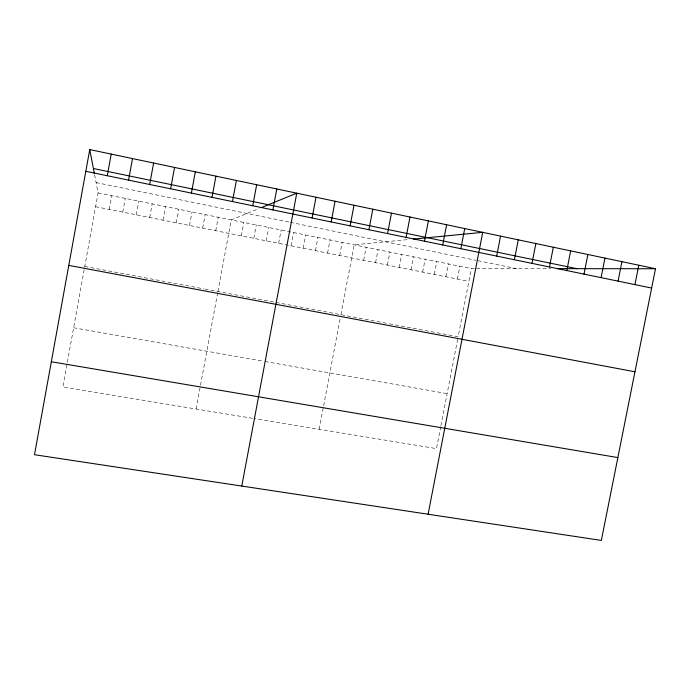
<?xml version="1.0" encoding="UTF-8"?>
<svg xmlns="http://www.w3.org/2000/svg" width="690" height="690" viewBox="0 0 690 690"><rect width="100%" height="100%" fill="white"/><g stroke="black" fill="none" stroke-linecap="round" stroke-linejoin="round"><path stroke-width="0.52" stroke-dasharray="3.45 2.59" d="M94.59 174.656L98.109 192.907L62.859 387.047L253.221 418.416M109.236 209.415L111.737 195.667M122.786 212.123L125.287 198.418M136.266 214.823L138.768 201.152M149.687 217.505L152.18 203.869M163.03 220.17L165.531 206.577M176.304 222.827L178.805 209.268M189.517 225.475L192.01 211.942M202.662 228.097L205.154 214.607M215.737 230.719L218.23 217.264M196.089 408.998L217.747 292.5M217.928 291.508L231.236 219.894L259.061 208.553M241.31 235.833L243.803 222.447M253.816 238.335L256.309 224.983M266.254 240.819L268.746 227.502M278.639 243.303L281.123 230.012M290.956 245.761L293.448 232.513M303.221 248.219L305.713 234.997M315.425 250.66L317.909 237.472M327.569 253.083L330.053 239.93M339.653 255.507L342.145 242.38M319.151 429.275L323.429 406.764M323.619 405.737L340.17 318.556M340.912 314.666L354.168 244.821L408.109 239.585M363.656 260.303L366.14 247.244M375.567 262.683L378.051 249.659M387.426 265.055L389.91 252.066M399.225 267.418L401.709 254.455M410.973 269.773L413.448 256.844M422.66 272.11L425.144 259.207M434.295 274.43L436.77 261.57M445.878 276.75L448.353 263.916M457.401 279.053L459.876 266.254M440.746 426.636L436.494 448.612L254.248 418.589M440.936 425.635L457.953 337.772M474.392 268.582L471.348 268.574L458.151 336.737L388.47 323.619M476.445 268.582L550.698 268.652M73.623 327.75L263.942 361.31M264.969 361.491L447.137 393.611M84.758 266.435L203.912 288.869M204.913 289.058L275.025 302.255M276.052 302.453L387.487 323.438M95.608 206.69L468.872 281.348M98.109 192.907L471.348 268.574M96.117 182.583L289.343 222.128M290.343 222.327L475.953 260.311M477.954 260.716L516.568 268.617"/><path stroke-width="1.03" d="M89.752 149.575L34.5 454.719L601.344 540.425L655.5 268.746L89.752 149.575L94.306 173.199M107.278 175.734L111.211 154.094M128.564 180.125L132.497 158.579M149.678 184.489L153.611 163.03M170.628 188.81L174.553 167.437M191.406 193.096L195.33 171.819M212.02 197.349L215.936 176.157M232.461 201.566L236.385 180.461M252.756 205.758L256.671 184.739M272.878 209.907L276.794 188.974M241.776 486.053L296.76 193.183L261.286 207.647M312.078 217.997L315.994 197.228M331.166 221.939L335.073 201.247M350.115 225.846L354.022 205.241M368.917 229.727L372.816 209.199M387.573 233.574L391.471 213.132M406.099 237.395L409.998 217.031M424.479 241.19L428.378 220.904M442.73 244.959L446.62 224.75M460.842 248.693L464.732 228.562M428.102 514.231L482.715 232.349L413.534 239.059M496.679 256.094L500.561 236.109M514.395 259.751L518.276 239.835M531.99 263.373L535.863 243.544M549.456 266.978L553.328 247.218M566.792 270.558L570.664 250.875M584.007 274.111L587.871 254.498M601.102 277.639L604.966 258.095M618.067 281.14L621.932 261.674M634.921 284.616L638.776 265.219M556.959 268.652L655.5 268.746M51.336 361.741L617.861 457.582M68.784 265.383L634.955 371.789M85.819 171.31L651.645 288.066M93.409 168.507L576.857 268.669"/></g></svg>
